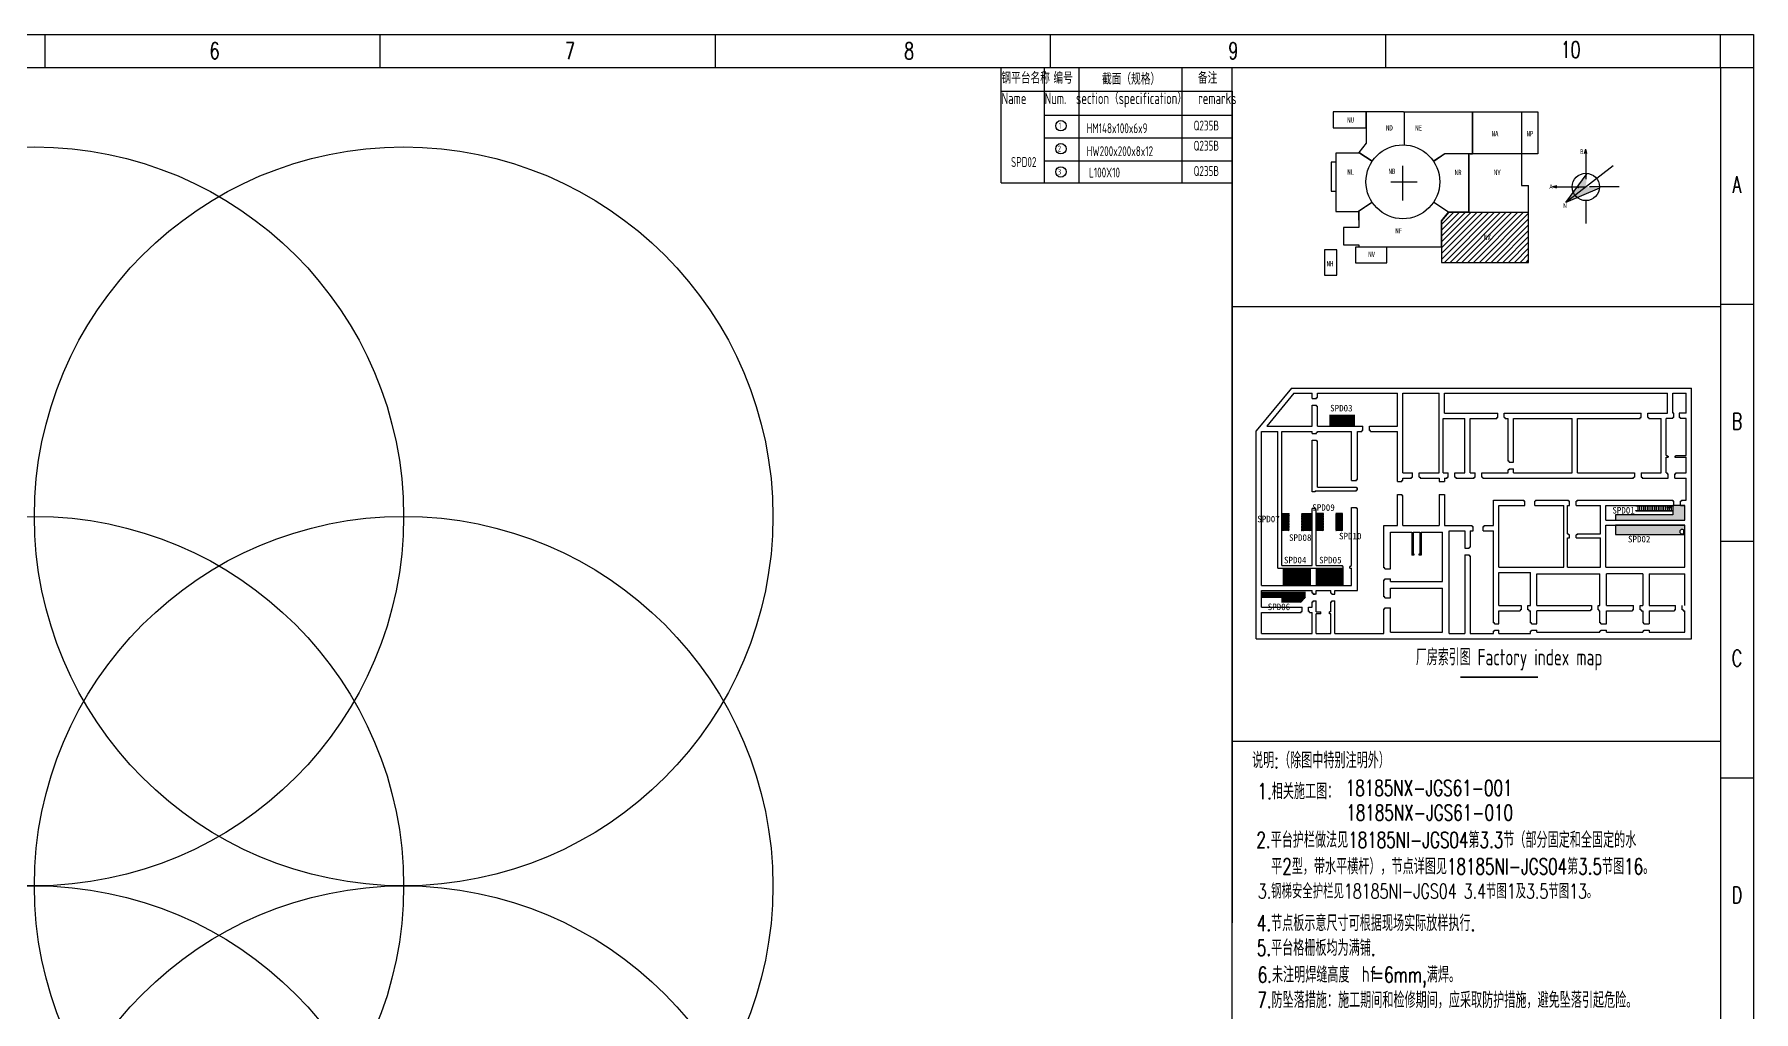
# Model space of a CAD drawing. Extents: x 8986 to 134227, y 7133 to 940687.
# Drawn here: x 61973 to 114088, y 708712 to 738318 of the extents above; entities that cross this region are included whole.
import ezdxf
from ezdxf.enums import TextEntityAlignment as Align

# ---------------------------------------------------------------- set-up
doc = ezdxf.new("R2010")
doc.units = 0
for name, pattern in [('CENTER', [2, 1.25, -0.25, 0.25, -0.25]), ('CONTINOUS', [0]), ('DASH', [0.35, 0.25, -0.1]), ('DOTE', [2.42, 2, -0.2, 0.02, -0.2]), ('HIDDEN', [0.375, 0.25, -0.125])]:
    doc.linetypes.add(name, pattern=pattern)
doc.layers.get('0').update_dxf_attribs({"linetype": 'CONTINUOUS'})
for name, color, linetype in [('C77(文本)', 3, 'CONTINUOUS'), ('DEN202303', 1, 'CONTINUOUS'), ('DOTE', 11, 'DOTE'), ('DX条件钢平台', 52, 'CONTINUOUS'), ('NUM', 7, 'CONTINUOUS'), ('PDIM', 3, 'CONTINUOUS'), ('STEEL', 7, 'CONTINUOUS'), ('TEXT', 7, 'CONTINUOUS'), ('Wall', 7, 'CONTINUOUS'), ('图框', 4, 'CONTINOUS'), ('土建', 4, 'CONTINUOUS'), ('墙柱标注', 220, 'CONTINUOUS'), ('房间号', 7, 'CONTINUOUS'), ('指北针', 3, 'CONTINUOUS'), ('梁__虚线', 4, 'DASH'), ('河北布置专业DX条件2015.6.5', 1, 'CONTINUOUS')]:
    doc.layers.add(name, color=color, linetype=linetype)
doc.styles.add('0902', font='tssdeng.shx', dxfattribs={"width": 0.7, "bigfont": 'tssdchn.shx'})
doc.styles.add('1', font='ROMANS', dxfattribs={"width": 0.7, "bigfont": 'HZTXT'})
doc.styles.add('HT', font='simhei.ttf')
doc.styles.add('HZ', font='TXT.shx', dxfattribs={"width": 0.7, "bigfont": 'hz.shx'})
doc.styles.add('S1', font='tssdeng.shx', dxfattribs={"width": 0.7, "bigfont": 'tssdchn.shx'})
doc.styles.add('TSSD_DIMENSION', font='tssdeng.shx', dxfattribs={"width": 0.7, "bigfont": 'Hztxt.shx'})
doc.styles.add('TSSD_Rein', font='Tssdeng.shx', dxfattribs={"width": 0.7, "bigfont": 'hztxt.shx'})
pattern_1 = [(0, (-276288.043, 1160502.202), (0, 27.94), [20.32, -7.62]), (90, (-276288.043, 1160502.202), (-27.94, 2e-15), [20.32, -7.62])]
pattern_2 = [(0, (-1675451.974, 3390963.53), (0, 27.94), [20.32, -7.62]), (90, (-1675451.974, 3390963.53), (-27.94, 2e-15), [20.32, -7.62])]

# ---------------------------------------------------------------- blocks, each defined once
blk = doc.blocks.new('*U40')
at = {"layer": '图框'}
blk.add_line((0, 500), (0, -500), dxfattribs=at)
blk = doc.blocks.new('*U41')
at = {"color": 0, "linetype": 'ByBlock', "lineweight": -2, "transparency": 16777216}
for p in [(50800, 0), (60960, 0), (71120, 0), (81280, 0), (91440, 0)]:
    blk.add_blockref('*U40', p, dxfattribs=at)
blk = doc.blocks.new('A$C3DE578EB')
at = {"layer": 'Wall', "linetype": 'HIDDEN'}
h = blk.add_hatch(dxfattribs=at)
h.set_pattern_fill('ANSI31', color=2, scale=3, style=0)
h.set_pattern_definition([(45, (-5943.466, 331319.66), (-6.7351921, 6.7351921), [])])
h.paths.add_polyline_path([(4784, 2580), (4754, 2580), (4754, 2540), (4784, 2540)])
h = blk.add_hatch(dxfattribs=at)
h.set_pattern_fill('ANSI31', color=2, scale=3, style=0)
h.set_pattern_definition([(45, (-5755.466, 331319.66), (-6.7351921, 6.7351921), [])])
h.paths.add_polyline_path([(4972, 2580), (4942, 2580), (4942, 2540), (4972, 2540)])
at = {"layer": 'Wall'}
for p, q in [((1071, 7600), (0, 6302)), ((1146, 7440), (321, 6440)), ((1071, 7600), (13192, 7600)), ((1146, 7440), (1700, 7440)), ((1700, 7338), (1700, 7440)), ((1700, 7280), (1700, 7440)), ((1830, 7310), (1860, 7310)), ((1830, 7280), (1830, 7310)), ((1860, 7440), (4282, 7440)), ((1860, 7338), (1860, 7440)), ((1860, 7310), (1860, 7440)), ((4242, 7440), (4282, 7440)), ((4282, 6440), (4282, 7440)), ((4442, 7440), (5552, 7440)), ((4442, 5030), (4442, 7440)), ((5552, 5030), (5552, 7440)), ((5712, 7440), (12472, 7440)), ((5712, 6840), (5712, 7440)), ((12472, 6840), (12472, 7440)), ((12632, 6840), (12632, 7440)), ((12632, 7440), (13032, 7440)), ((13032, 6840), (13032, 7440)), ((13192, 0), (13192, 7600)), ((1700, 7280), (1830, 7280)), ((1700, 6440), (1700, 7080)), ((1700, 7080), (1830, 7080)), ((1830, 7050), (1830, 7080)), ((1830, 7050), (1860, 7050)), ((1860, 6440), (1860, 7050)), ((5712, 6840), (7322, 6840)), ((7322, 6710), (7322, 6840)), ((7522, 6710), (7522, 6840)), ((7522, 6840), (11672, 6840)), ((11672, 6710), (11672, 6840)), ((11872, 6710), (11872, 6840)), ((11872, 6840), (12472, 6840)), ((12662, 6840), (12632, 6840)), ((12662, 6710), (12662, 6840)), ((13032, 6840), (12822, 6840)), ((12822, 6840), (12822, 6710)), ((0, 0), (0, 6302)), ((160, 6280), (660, 6280)), ((160, 1620), (160, 6280)), ((321, 6440), (1700, 6440)), ((660, 2140), (660, 6280)), ((780, 6280), (1700, 6280)), ((780, 2220), (780, 6280)), ((1700, 6220), (1700, 6280)), ((1860, 6440), (3232, 6440)), ((1860, 6280), (2892, 6280)), ((1860, 6250), (1860, 6280)), ((1860, 6250), (1860, 6280)), ((2892, 4800), (2892, 6280)), ((3072, 6280), (3202, 6280)), ((3072, 4830), (3072, 6280)), ((3202, 6310), (3202, 6280)), ((3232, 6310), (3202, 6310)), ((3232, 6310), (3232, 6440)), ((3432, 6440), (4282, 6440)), ((3432, 6310), (3432, 6440)), ((3462, 6310), (3432, 6310)), ((3462, 6280), (3462, 6310)), ((3462, 6280), (4282, 6280)), ((4282, 4770), (4282, 6280)), ((5672, 6680), (6322, 6680)), ((5672, 5030), (5672, 6680)), ((6322, 5030), (6322, 6680)), ((6482, 5030), (6482, 6680)), ((6482, 6680), (7292, 6680)), ((7292, 6710), (7322, 6710)), ((7292, 6680), (7292, 6710)), ((7522, 6710), (7552, 6710)), ((7552, 6680), (7552, 6710)), ((7552, 6680), (7642, 6680)), ((7642, 5380), (7642, 6680)), ((7802, 6680), (9582, 6680)), ((7802, 5350), (7802, 6680)), ((9582, 6460), (9582, 6680)), ((9582, 5030), (9582, 6680)), ((9742, 6680), (11642, 6680)), ((9742, 6460), (9742, 6680)), ((9742, 5030), (9742, 6680)), ((11642, 6680), (11642, 6710)), ((11642, 6710), (11672, 6710)), ((11872, 6710), (11902, 6710)), ((11902, 6680), (11902, 6710)), ((11902, 6680), (12272, 6680)), ((12272, 5030), (12272, 6680)), ((12432, 5560), (12432, 6680)), ((12632, 6680), (12432, 6680)), ((12632, 6680), (12632, 6710)), ((12662, 6710), (12632, 6710)), ((12852, 6710), (12822, 6710)), ((12852, 6710), (12852, 6680)), ((13032, 6680), (12852, 6680)), ((13032, 5560), (13032, 6680)), ((1700, 6220), (1830, 6220)), ((1700, 6020), (1830, 6020)), ((1700, 4480), (1700, 6020)), ((1830, 6220), (1830, 6250)), ((1860, 6250), (1830, 6250)), ((1830, 6020), (1830, 5990)), ((1860, 5990), (1830, 5990)), ((1860, 4600), (1860, 5990)), ((7672, 5380), (7642, 5380)), ((7672, 5350), (7672, 5380)), ((7672, 5350), (7802, 5350)), ((12432, 5560), (12462, 5560)), ((12432, 5500), (12492, 5500)), ((12432, 5030), (12432, 5500)), ((12492, 5530), (12492, 5500)), ((12692, 5530), (12692, 5500)), ((12692, 5500), (13032, 5500)), ((12722, 5560), (13032, 5560)), ((13032, 5030), (13032, 5500)), ((2892, 4800), (3042, 4800)), ((3042, 4800), (3042, 4830)), ((3072, 4830), (3042, 4830)), ((4282, 4770), (4412, 4770)), ((4442, 5030), (4742, 5030)), ((4442, 4870), (4712, 4870)), ((4442, 4800), (4442, 4870)), ((4742, 4900), (4742, 5030)), ((4942, 5030), (5552, 5030)), ((4942, 4900), (4942, 5030)), ((4972, 4870), (5552, 4870)), ((5552, 4870), (5552, 4770)), ((5552, 4770), (5712, 4770)), ((5672, 5030), (5822, 5030)), ((5712, 4870), (5712, 4770)), ((5712, 4870), (5792, 4870)), ((5822, 4900), (5822, 5030)), ((6022, 5030), (6322, 5030)), ((6022, 4900), (6022, 5030)), ((6052, 4870), (6612, 4870)), ((6482, 5030), (6642, 5030)), ((6612, 4870), (6612, 4900)), ((6612, 4900), (6642, 4900)), ((6642, 4900), (6642, 5030)), ((6842, 4900), (6842, 5030)), ((6842, 5030), (7642, 5030)), ((6842, 4900), (6872, 4900)), ((6872, 4870), (6872, 4900)), ((6872, 4870), (11442, 4870)), ((7642, 5030), (7642, 5120)), ((7672, 5120), (7642, 5120)), ((7672, 5150), (7672, 5120)), ((7672, 5150), (7802, 5150)), ((7802, 5030), (7802, 5150)), ((7802, 5030), (9582, 5030)), ((9742, 5030), (11472, 5030)), ((11472, 5030), (11472, 4900)), ((11672, 5030), (12272, 5030)), ((11672, 5030), (11672, 4900)), ((11702, 4870), (12492, 4870)), ((12432, 5030), (12462, 5030)), ((12492, 4870), (12492, 5000)), ((12692, 4870), (12692, 5000)), ((12692, 4870), (13032, 4870)), ((12722, 5030), (13032, 5030)), ((13032, 4200), (13032, 4870)), ((1700, 4450), (1700, 4480)), ((1790, 4450), (1700, 4450)), ((1790, 4480), (3042, 4480)), ((1790, 4480), (1790, 4450)), ((1860, 4600), (2892, 4600)), ((2892, 4600), (3042, 4600)), ((3042, 4600), (3042, 4570)), ((3072, 4570), (3042, 4570)), ((3072, 4510), (3072, 4570)), ((4282, 4370), (4411, 4370)), ((4282, 3430), (4282, 4370)), ((4442, 3430), (4442, 4340)), ((5552, 4370), (5712, 4370)), ((5552, 4370), (5552, 3430)), ((5712, 4370), (5712, 3430)), ((7192, 4200), (8112, 4200)), ((7192, 3430), (7192, 4200)), ((8142, 4040), (8142, 4170)), ((8442, 4040), (8442, 4170)), ((8472, 4200), (9472, 4200)), ((9502, 4040), (9502, 4170)), ((9702, 4040), (9702, 4170)), ((9732, 4200), (12632, 4200)), ((12662, 4040), (12662, 4170)), ((12862, 4040), (12862, 4170)), ((12892, 4200), (13032, 4200)), ((1700, 2220), (1700, 3950)), ((1790, 3950), (1700, 3950)), ((1790, 3920), (1790, 3950)), ((1790, 3920), (1820, 3920)), ((1820, 2220), (1820, 3920)), ((2892, 3980), (3042, 3980)), ((2892, 2220), (2892, 3980)), ((3072, 1460), (3072, 3950)), ((7352, 4040), (8142, 4040)), ((7352, 2170), (7352, 4040)), ((8442, 4040), (9322, 4040)), ((9322, 2170), (9322, 4040)), ((9442, 3180), (9442, 4040)), ((9442, 4040), (9502, 4040)), ((9702, 4040), (10442, 4040)), ((10442, 3180), (10442, 4040)), ((10602, 4040), (12662, 4040)), ((10602, 3600), (10602, 4040)), ((12862, 4040), (12992, 4040)), ((12992, 3600), (12992, 4040)), ((3872, 3430), (4282, 3430)), ((3872, 2150), (3872, 3430)), ((4072, 2120), (4072, 3230)), ((4072, 3230), (4723, 3230)), ((4442, 3430), (5552, 3430)), ((4723, 3230), (4723, 2540)), ((4763, 3230), (4963, 3230)), ((4763, 3230), (4763, 2580)), ((4963, 3230), (4963, 2580)), ((5003, 3230), (5652, 3230)), ((5003, 3230), (5003, 2540)), ((5652, 1740), (5652, 3230)), ((5712, 3430), (6552, 3430)), ((5852, 160), (5852, 3270)), ((5852, 3270), (6322, 3270)), ((6322, 3270), (6322, 2750)), ((6482, 3270), (6482, 2780)), ((6482, 3270), (6582, 3270)), ((6552, 3400), (6552, 3430)), ((6552, 3400), (6582, 3400)), ((6582, 3270), (6582, 3400)), ((6882, 3270), (6882, 3400)), ((6882, 3400), (6912, 3400)), ((6882, 3270), (7192, 3270)), ((6912, 3430), (7192, 3430)), ((6912, 3400), (6912, 3430)), ((7192, 1660), (7192, 3270)), ((9442, 3180), (9472, 3180)), ((9472, 3150), (9472, 3180)), ((9502, 3150), (9472, 3150)), ((9502, 3060), (9502, 3150)), ((9702, 3060), (9702, 3150)), ((9732, 3150), (9702, 3150)), ((9732, 3180), (10442, 3180)), ((9732, 3180), (9732, 3150)), ((10602, 3600), (12992, 3600)), ((10602, 2170), (10602, 3440)), ((10602, 3440), (12992, 3440)), ((12992, 2170), (12992, 3440)), ((6322, 2750), (6452, 2750)), ((6452, 2780), (6482, 2780)), ((6452, 2780), (6452, 2750)), ((9442, 3060), (9502, 3060)), ((9442, 2170), (9442, 3060)), ((9702, 3060), (10442, 3060)), ((10442, 2170), (10442, 3060)), ((660, 2140), (2642, 2140)), ((780, 2220), (1700, 2220)), ((1820, 2220), (2612, 2220)), ((2642, 2140), (2642, 2190)), ((2842, 2140), (2842, 2190)), ((2842, 2140), (2892, 2140)), ((2872, 2220), (2892, 2220)), ((2892, 1620), (2892, 2140)), ((3902, 2120), (4072, 2120)), ((4784, 2540), (4723, 2540)), ((5003, 2540), (4942, 2540)), ((6322, 2550), (6452, 2550)), ((6322, 2550), (6322, 160)), ((6452, 2550), (6452, 2520)), ((6452, 2520), (6482, 2520)), ((6482, 2520), (6482, 160)), ((7352, 2170), (9322, 2170)), ((9442, 2170), (10442, 2170)), ((10602, 2170), (12992, 2170)), ((160, 1620), (2892, 1620)), ((3872, 1270), (3872, 1790)), ((3902, 1820), (4072, 1820)), ((4072, 1740), (4072, 1820)), ((4072, 1740), (5652, 1740)), ((7192, 490), (7192, 1660)), ((7352, 1010), (7352, 2010)), ((7352, 2010), (8312, 2010)), ((7352, 2010), (8312, 2010)), ((8312, 1010), (8312, 2010)), ((8312, 1930), (8312, 2010)), ((8512, 1970), (10422, 1970)), ((8512, 1010), (8512, 1970)), ((8512, 1900), (8512, 1970)), ((10422, 1900), (10422, 1970)), ((10422, 1010), (10422, 1900)), ((11717, 1970), (10622, 1970)), ((10622, 1930), (10622, 1970)), ((10622, 1010), (10622, 1930)), ((11717, 1970), (11717, 1900)), ((11717, 1900), (11717, 1010)), ((11917, 1970), (11917, 1900)), ((11917, 1970), (12992, 1970)), ((11917, 1900), (11917, 1010)), ((12992, 1010), (12992, 1970)), ((160, 1460), (1700, 1460)), ((160, 960), (160, 1460)), ((1700, 1380), (1700, 1460)), ((1700, 960), (1700, 1120)), ((1730, 1350), (1790, 1350)), ((1820, 1350), (1730, 1350)), ((1730, 1150), (1820, 1150)), ((1820, 1460), (2260, 1460)), ((1820, 1350), (1820, 1460)), ((1820, 820), (1820, 1150)), ((2260, 1380), (2260, 1460)), ((2260, 1380), (2290, 1380)), ((2260, 820), (2260, 1120)), ((2260, 1120), (2290, 1120)), ((2290, 1350), (2290, 1380)), ((2290, 1350), (2380, 1350)), ((2290, 1150), (2380, 1150)), ((2290, 1120), (2290, 1150)), ((2380, 1460), (3072, 1460)), ((2380, 1350), (2380, 1460)), ((2380, 160), (2380, 1150)), ((3902, 1240), (4072, 1240)), ((4072, 1240), (4072, 1540)), ((4072, 1540), (5652, 1540)), ((5652, 200), (5652, 1540)), ((160, 960), (1390, 960)), ((160, 160), (160, 800)), ((160, 800), (1360, 800)), ((1360, 800), (1360, 830)), ((1360, 830), (1390, 830)), ((1390, 830), (1390, 960)), ((1590, 960), (1700, 960)), ((1590, 830), (1590, 960)), ((1620, 830), (1590, 830)), ((1620, 800), (1620, 830)), ((1620, 800), (1700, 800)), ((1700, 160), (1700, 800)), ((1820, 820), (1960, 820)), ((1820, 160), (1820, 760)), ((1960, 760), (1820, 760)), ((1960, 760), (1960, 820)), ((2220, 760), (2220, 820)), ((2260, 820), (2220, 820)), ((2260, 760), (2220, 760)), ((2260, 160), (2260, 760)), ((2260, 160), (2260, 760)), ((3872, 160), (3872, 910)), ((3902, 940), (4072, 940)), ((4072, 200), (4072, 940)), ((7352, 850), (8002, 850)), ((7352, 460), (7352, 850)), ((8032, 880), (8002, 880)), ((8002, 880), (8002, 850)), ((8262, 880), (8232, 880)), ((8262, 880), (8262, 850)), ((8262, 850), (8312, 850)), ((8312, 490), (8312, 850)), ((8512, 460), (8512, 850)), ((10132, 850), (8512, 850)), ((10162, 880), (10132, 880)), ((10132, 880), (10132, 850)), ((10392, 880), (10362, 880)), ((10392, 880), (10392, 850)), ((10392, 850), (10422, 850)), ((10422, 490), (10422, 850)), ((10622, 1010), (11437, 1010)), ((10622, 460), (10622, 850)), ((10622, 850), (11407, 850)), ((11437, 880), (11407, 880)), ((11407, 880), (11407, 850)), ((11437, 880), (11437, 1010)), ((11637, 1010), (11717, 1010)), ((11637, 880), (11637, 1010)), ((11667, 880), (11637, 880)), ((11667, 880), (11667, 850)), ((11667, 850), (11717, 850)), ((11717, 850), (11717, 490)), ((11717, 850), (11717, 850)), ((11917, 1010), (12712, 1010)), ((11917, 850), (11917, 460)), ((11917, 850), (12682, 850)), ((12712, 880), (12682, 880)), ((12682, 880), (12682, 850)), ((12712, 880), (12712, 1010)), ((12912, 880), (12912, 1010)), ((12942, 880), (12912, 880)), ((12942, 880), (12942, 850)), ((12942, 850), (12992, 850)), ((12942, 850), (12992, 850)), ((12992, 200), (12992, 850)), ((12992, 850), (12992, 850)), ((0, 0), (13192, 0)), ((160, 160), (1700, 160)), ((1820, 160), (2260, 160)), ((2380, 160), (3872, 160)), ((4072, 200), (5652, 200)), ((5852, 160), (6322, 160)), ((6482, 160), (7192, 160)), ((7222, 490), (7192, 490)), ((7192, 160), (7192, 230)), ((7222, 230), (7192, 230)), ((7222, 460), (7222, 490)), ((7222, 460), (7352, 460)), ((7222, 230), (7222, 260)), ((7222, 260), (7352, 260)), ((7352, 160), (7352, 260)), ((7352, 160), (8312, 160)), ((8342, 490), (8312, 490)), ((8312, 160), (8312, 230)), ((8342, 230), (8312, 230)), ((8342, 460), (8342, 490)), ((8342, 460), (8512, 460)), ((8342, 230), (8342, 260)), ((8342, 260), (8512, 260)), ((8512, 200), (8512, 260)), ((8512, 200), (10422, 200)), ((10452, 490), (10422, 490)), ((10422, 200), (10422, 230)), ((10452, 230), (10422, 230)), ((10452, 460), (10452, 490)), ((10452, 460), (10622, 460)), ((10452, 230), (10452, 260)), ((10452, 260), (10622, 260)), ((10622, 200), (10622, 260)), ((10622, 200), (11717, 200)), ((11747, 490), (11717, 490)), ((11717, 230), (11717, 200)), ((11747, 230), (11717, 230)), ((11747, 460), (11747, 490)), ((11747, 460), (11917, 460)), ((11747, 230), (11747, 260)), ((11747, 260), (11917, 260)), ((11917, 260), (11917, 200)), ((11917, 200), (12992, 200))]:
    blk.add_line(p, q, dxfattribs=at)
for points in [[(12462, 5560), (12462, 5530)], [(12462, 5530), (12492, 5530)], [(12692, 5530), (12722, 5530), (12722, 5560)], [(3042, 4830), (3072, 4830)], [(3042, 4800), (3042, 4830)], [(4412, 4800), (4442, 4800)], [(4412, 4770), (4412, 4800)], [(4712, 4900), (4742, 4900)], [(4712, 4870), (4712, 4900)], [(4942, 4900), (4972, 4900), (4972, 4870)], [(5792, 4900), (5822, 4900)], [(5792, 4870), (5792, 4900)], [(6022, 4900), (6052, 4900), (6052, 4870)], [(11442, 4900), (11472, 4900)], [(11442, 4870), (11442, 4900)], [(11672, 4900), (11702, 4900), (11702, 4870)], [(12462, 5030), (12462, 5000)], [(12462, 5000), (12492, 5000)], [(12692, 5000), (12722, 5000), (12722, 5030)], [(3042, 4510), (3072, 4510)], [(3042, 4480), (3042, 4510)], [(4411, 4370), (4411, 4340)], [(4412, 4340), (4442, 4340)], [(8142, 4170), (8112, 4170), (8112, 4200)], [(8472, 4200), (8472, 4170), (8442, 4170)], [(9502, 4170), (9472, 4170), (9472, 4200)], [(9732, 4200), (9732, 4170), (9702, 4170)], [(12662, 4170), (12632, 4170), (12632, 4200)], [(12892, 4200), (12892, 4170), (12862, 4170)], [(3072, 3950), (3042, 3950), (3042, 3980)], [(2642, 2190), (2612, 2190), (2612, 2220)], [(2872, 2220), (2872, 2190), (2842, 2190)], [(3902, 2150), (3872, 2150)], [(3902, 2120), (3902, 2150)], [(3872, 1790), (3902, 1790), (3902, 1820)], [(1730, 1380), (1700, 1380)], [(1700, 1120), (1730, 1120), (1730, 1150)], [(1730, 1350), (1730, 1380)], [(3902, 1270), (3872, 1270)], [(3902, 1240), (3902, 1270)], [(3872, 910), (3902, 910), (3902, 940)], [(7352, 1010), (8032, 1010), (8032, 880)], [(8232, 880), (8232, 1010), (8312, 1010)], [(8262, 1010), (8312, 1010)], [(8512, 1010), (10162, 1010), (10162, 880)], [(10362, 880), (10362, 1010), (10422, 1010)], [(10392, 850), (10422, 850)], [(12992, 850), (12992, 850)]]:
    blk.add_lwpolyline(points, dxfattribs=at)
for points in [[(4784, 2540), (4754, 2540), (4754, 2580), (4784, 2580)], [(4972, 2540), (4942, 2540), (4942, 2580), (4972, 2580)]]:
    blk.add_lwpolyline(points, close=True, dxfattribs=at)
at = {"layer": 'Wall', "elevation": 0}
blk.add_lwpolyline([(11717, 850), (11717, 850)], dxfattribs=at)
blk = doc.blocks.new('A$C6CBB1B08')
at = {"layer": '河北布置专业DX条件2015.6.5'}
for p, q in [((631, 197), (64, 197)), ((64, 197), (64, 0)), ((631, 197), (631, 0)), ((64, 0), (631, 0))]:
    blk.add_line(p, q, dxfattribs=at)
blk.add_arc((347, 398), 348, 324.64714, 215.35286, dxfattribs=at)
blk = doc.blocks.new('B202491810562')
at = {"layer": '房间号', "linetype": 'ByBlock', "ltscale": 1000}
h = blk.add_hatch(dxfattribs=at)
h.set_pattern_fill('ANSI31', color=256, scale=1000)
h.set_pattern_definition([(45, (-159094.41, 72680.96), (-88.38835, 88.38835), [])])
h.paths.add_polyline_path([(6193, 1904), (4379, 1904), (3769, 1904), (3554, 1644), (3554, 384), (6193, 384)])
h.paths.add_polyline_path([(4825, 1024), (5119, 1024), (5119, 1264), (4825, 1264)], flags=24)
at = {"linetype": 'CENTER', "ltscale": 1500}
for p, q in [((2379, 2258), (2379, 3311)), ((2014, 2828), (2809, 2828))]:
    blk.add_line(p, q, dxfattribs=at)
at = {"layer": '土建', "color": 1, "linetype": 'ByBlock'}
for p, q in [((270, 4948), (270, 4468)), ((1267, 4948), (270, 4948)), ((1267, 4468), (1267, 4948)), ((2399, 4948), (1271, 4948)), ((1271, 4948), (1271, 4003)), ((2399, 4948), (4487, 4948)), ((2425, 3946), (2425, 4948)), ((4487, 4948), (4487, 3676)), ((4487, 4785), (4487, 4876)), ((4487, 4696), (4487, 4725)), ((4491, 4948), (5977, 4948)), ((4491, 3676), (4491, 4948)), ((5977, 4948), (5977, 3676)), ((5977, 4948), (6473, 4948)), ((5977, 4948), (5977, 3676)), ((6473, 4948), (6473, 3676)), ((270, 4468), (1267, 4468)), ((4487, 3879), (4487, 4648)), ((1073, 3692), (351, 3692)), ((351, 3692), (351, 1932)), ((1447, 3450), (1040, 3719)), ((1271, 4003), (1041, 3719)), ((1041, 3719), (1446, 3449)), ((1446, 3449), (1073, 3692)), ((3653, 3676), (3311, 3449)), ((3642, 3669), (3311, 3450)), ((3654, 3672), (3316, 3448)), ((4487, 3676), (3653, 3676)), ((4375, 3672), (3654, 3672)), ((4375, 1908), (4375, 3672)), ((4375, 3672), (4375, 1908)), ((5977, 3672), (4379, 3672)), ((4379, 3672), (4379, 1908)), ((4523, 3672), (4407, 3672)), ((4415, 3676), (4487, 3676)), ((4487, 3676), (4487, 3819)), ((5977, 3676), (4491, 3676)), ((6473, 3676), (5977, 3676)), ((5977, 3672), (5977, 2714)), ((351, 3424), (211, 3424)), ((211, 3424), (211, 2542)), ((4375, 2924), (4375, 1908)), ((5977, 2714), (6193, 2714)), ((6193, 1908), (6193, 2714)), ((211, 2542), (351, 2542)), ((1025, 1932), (1442, 2208)), ((1448, 2206), (1045, 1939)), ((3763, 1907), (3311, 2208)), ((3763, 1907), (3311, 2207)), ((3316, 2208), (3769, 1908)), ((351, 1932), (1025, 1932)), ((1045, 1939), (1043, 1444)), ((1045, 1668), (1045, 1939)), ((3550, 1645), (3763, 1907)), ((3550, 856), (3550, 1645)), ((3769, 1904), (3554, 1644)), ((3554, 1644), (3554, 384)), ((3769, 1908), (4375, 1908)), ((4375, 1904), (3769, 1904)), ((4375, 1904), (4379, 1904)), ((4379, 1908), (6193, 1908)), ((4379, 1904), (6193, 1904)), ((6193, 384), (6193, 1904)), ((1043, 1444), (577, 1444)), ((577, 1444), (577, 916)), ((376, 764), (0, 764)), ((0, 764), (0, 0)), ((376, 0), (376, 764)), ((577, 916), (1041, 916)), ((942, 852), (942, 372)), ((1897, 852), (942, 852)), ((1041, 916), (1041, 856)), ((1041, 856), (3550, 856)), ((1897, 372), (1897, 852)), ((1897, 372), (1897, 852)), ((0, 0), (376, 0)), ((942, 372), (1897, 372)), ((3554, 384), (6193, 384))]:
    blk.add_line(p, q, dxfattribs=at)
at = {"layer": '土建', "color": 3, "linetype": 'ByBlock'}
for p, q in [((7924, 3717), (7924, 2907)), ((8759, 3310), (7315, 2205)), ((6998, 2673), (7924, 2672)), ((8939, 2672), (8042, 2672)), ((7924, 2259), (7924, 1570))]:
    blk.add_line(p, q, dxfattribs=at)
blk.add_lwpolyline([(8336, 2632), (7315, 2205), (7968, 3083)], dxfattribs=at)
at = {"layer": '土建', "color": 1, "linetype": 'ByBlock'}
blk.add_circle((2379, 2828), 1119, dxfattribs=at)
at = {"layer": '土建', "color": 3, "linetype": 'ByBlock'}
blk.add_circle((7924, 2672), 414, dxfattribs=at)
blk.add_point((7690, 2656), dxfattribs=at)
blk.add_point((7690, 2656), dxfattribs=at)
for points in [[(7968, 3083), (7315, 2205), (7925, 2672)], [(7925, 2672), (8336, 2632), (7315, 2205)]]:
    blk.add_solid(points, dxfattribs=at)
at = {"layer": '指北针'}
for p, q in [((7888, 3681), (7924, 3813)), ((7961, 3681), (7924, 3813)), ((7049, 2709), (6917, 2673)), ((7049, 2636), (6917, 2673))]:
    blk.add_line(p, q, dxfattribs=at)
for points in [[(7924, 3717), (7888, 3681), (7924, 3813)], [(7961, 3681), (7924, 3813), (7924, 3717)], [(7013, 2673), (7049, 2709), (6917, 2673)], [(7049, 2636), (6917, 2673), (7013, 2673)]]:
    blk.add_solid(points, dxfattribs=at)
at = {"color": 0, "linetype": 'ByBlock', "width": 0.8}
for s, p in [('NU', (691, 4623)), ('ND', (1867, 4382)), ('NE', (2752, 4382)), ('NA', (5068, 4203)), ('NP', (6129, 4203)), ('NL', (696, 3042)), ('NB', (1944, 3068)), ('NR', (3952, 3032)), ('NY', (5137, 3032)), ('NF', (2150, 1263)), ('NX', (4841, 1064)), ('NV', (1328, 554)), ('NH', (68, 267))]:
    blk.add_text(s, height=160, dxfattribs=at).set_placement(p)
at = {"layer": '指北针', "style": 'TSSD_DIMENSION', "width": 0.7}
for s, p in [('B', (7753, 3668)), ('A', (6814, 2607)), ('N', (7244, 2033))]:
    blk.add_text(s, height=150, dxfattribs=at).set_placement(p)

msp = doc.modelspace()

# ---------------------------------------------------------------- hatches: boundary and pattern name
at = {"layer": 'DX条件钢平台'}
h = msp.add_hatch(dxfattribs=at)
h.set_pattern_fill('ANSI37', color=256, scale=4, style=0)
h.set_pattern_definition([(45, (-257078.868, 1267920.693), (-8.98025612, 8.98025612), []), (135, (-257078.868, 1267920.693), (-8.98025612, -8.98025612), [])])
h.paths.add_polyline_path([(100012, 723803), (99779, 723803), (99779, 723283), (100012, 723283)])
h.paths.add_polyline_path([(100699, 723803), (100386, 723803), (100386, 723283), (100699, 723283)])
h.paths.add_polyline_path([(101052, 723803), (100819, 723803), (100819, 723283), (101052, 723283)])
h.paths.add_polyline_path([(101626, 723803), (101426, 723803), (101426, 723283), (101626, 723283)])
at = {"layer": '河北布置专业DX条件2015.6.5'}
h = msp.add_hatch(dxfattribs=at)
h.set_pattern_fill('ANGLE', color=256, scale=4)
h.set_pattern_definition([(0, (-254477.394, 1225229.47), (0, 27.94), [20.32, -7.62]), (90, (-254477.394, 1225229.47), (-27.94, 2e-15), [20.32, -7.62])])
h.paths.add_polyline_path([(101998, 726790), (101254, 726790), (101254, 726440), (101098, 726440), (101998, 726440)])
h = msp.add_hatch(dxfattribs=at)
h.set_pattern_fill('ANGLE', color=256, scale=4)
h.set_pattern_definition(pattern_1)
h.paths.add_polyline_path([(109901, 723605), (112001, 723605), (112001, 724045), (111641, 724045), (111641, 723765), (109901, 723765)])
h = msp.add_hatch(dxfattribs=at)
h.set_pattern_fill('ANGLE', color=256, scale=4)
h.set_pattern_definition(pattern_1)
h.paths.add_polyline_path([(112001, 723165), (112001, 723445), (109901, 723445), (109901, 723165)])
edge = h.paths.add_edge_path(flags=16)
edge.add_line((111962, 723309), (111962, 723196))
edge.add_arc((111921, 723253), 69.5, 54.6471, 305.3529)
edge.add_line((111962, 723309), (112001, 723309))
edge.add_line((111962, 723196), (112001, 723196))
edge.add_line((112001, 723196), (112001, 723309))
h = msp.add_hatch(dxfattribs=at)
h.set_pattern_fill('ANGLE', color=256, scale=4)
h.set_pattern_definition([(0, (92074.62, 1051225.096), (0, 27.94), [20.32, -7.62]), (90, (92074.62, 1051225.096), (-27.94, 2e-15), [20.32, -7.62])])
h.paths.add_polyline_path([(100660, 721625), (100660, 722145), (99838, 722145), (99838, 721625)])
h = msp.add_hatch(dxfattribs=at)
h.set_pattern_fill('ANGLE', color=256, scale=4)
h.set_pattern_definition([(0, (93065.62, 1051225.096), (0, 27.94), [20.32, -7.62]), (90, (93065.62, 1051225.096), (-27.94, 2e-15), [20.32, -7.62])])
h.paths.add_polyline_path([(101651, 721625), (101651, 722145), (100829, 722145), (100829, 721625)])
h = msp.add_hatch(dxfattribs=at)
h.set_pattern_fill('ANGLE', color=256, scale=4)
h.set_pattern_definition(pattern_2)
h.paths.add_polyline_path([(100509, 721267), (100509, 721427), (99169, 721427), (99169, 721267)])
h = msp.add_hatch(dxfattribs=at)
h.set_pattern_fill('ANGLE', color=256, scale=4)
h.set_pattern_definition(pattern_2)
h.paths.add_polyline_path([(100509, 721267), (99789, 721267), (99789, 721107), (100349, 721107)])

# ---------------------------------------------------------------- linework, layer by layer
at = {"color": 1}
for p, q in [((98281, 699203), (98281, 737318)), ((98281, 730074), (113096, 730074)), ((98281, 716909), (113096, 716909))]:
    msp.add_line(p, q, dxfattribs=at)
for centre, radius in [((93091, 735551), 158), ((61973, 723715), 11193), ((73167, 723715), 11193), ((93091, 734855), 158), ((93091, 734151), 158), ((61973, 712522), 11193), ((73167, 712522), 11193), ((61973, 701329), 11193), ((73167, 701329), 11193)]:
    msp.add_circle(centre, radius)
at = {"layer": 'DOTE', "color": 0, "linetype": 'ByBlock', "ltscale": 0.1}
for p, q in [((91281, 736597), (98281, 736597)), ((110521, 724033), (110521, 724043)), ((110521, 723883), (110521, 723893)), ((110577, 724033), (110577, 723893)), ((110633, 724033), (110633, 723893)), ((110689, 724033), (110689, 723893)), ((110745, 724033), (110745, 723893)), ((110801, 724033), (110801, 723893)), ((110857, 724033), (110857, 723893)), ((110913, 724033), (110913, 723893)), ((110969, 724033), (110969, 723893)), ((111025, 724033), (111025, 723893)), ((111081, 724033), (111081, 723893)), ((111137, 724033), (111137, 723893)), ((111193, 724033), (111193, 723893)), ((111249, 724033), (111249, 723893)), ((111305, 724033), (111305, 723893)), ((111361, 724033), (111361, 723893)), ((111417, 724033), (111417, 723893)), ((111473, 724033), (111473, 723893)), ((111529, 724033), (111529, 723893)), ((111585, 724033), (111585, 723893)), ((101052, 723803), (100819, 723803)), ((101626, 723803), (101426, 723803)), ((101626, 723283), (101626, 723803)), ((100699, 723283), (100372, 723283)), ((101052, 723283), (100819, 723283)), ((101626, 723283), (101426, 723283)), ((100349, 721107), (100509, 721267))]:
    msp.add_line(p, q, dxfattribs=at)
at = {"layer": 'DX条件钢平台'}
for p, q in [((111459, 723985), (111597, 723985)), ((111459, 723985), (111597, 723985)), ((111597, 723985), (111545, 724003)), ((111597, 723985), (111545, 724003)), ((100509, 721267), (99169, 721267))]:
    msp.add_line(p, q, dxfattribs=at)
at = {"layer": 'NUM', "color": 6, "const_width": 50}
for points in [[(105193, 718841), (107318, 718841)], [(105193, 718841), (107547, 718841)]]:
    msp.add_lwpolyline(points, dxfattribs=at)
at = {"layer": 'PDIM'}
for p, q in [((91281, 733818), (91281, 737318)), ((92587, 737318), (92587, 733818)), ((93632, 737318), (93632, 733818)), ((96757, 737318), (96757, 733818)), ((98281, 736597), (98281, 711397)), ((98281, 736597), (98281, 723997)), ((98281, 736597), (98281, 716297)), ((92587, 735871), (98281, 735871)), ((92587, 735185), (98281, 735185)), ((92587, 734485), (98281, 734485)), ((91281, 733818), (98281, 733818)), ((92587, 733818), (98281, 733818))]:
    msp.add_line(p, q, dxfattribs=at)
at = {"layer": 'STEEL', "ltscale": 0.1}
for p, q in [((110521, 724043), (111641, 724043)), ((110521, 724033), (111641, 724033)), ((110521, 723893), (111641, 723893)), ((110521, 723883), (111641, 723883))]:
    msp.add_line(p, q, dxfattribs=at)
at = {"layer": '图框'}
for p, q in [((8988, 738318), (114088, 738318)), ((113088, 737318), (113088, 738318)), ((114088, 738318), (114088, 678918)), ((113088, 737318), (114088, 737318)), ((113088, 730143), (114088, 730143)), ((113088, 722968), (114088, 722968)), ((113088, 715793), (114088, 715793))]:
    msp.add_line(p, q, dxfattribs=at)
at = {"layer": '图框', "color": 1}
for p, q in [((11488, 737318), (113088, 737318)), ((113088, 737318), (113088, 679918))]:
    msp.add_line(p, q, dxfattribs=at)
at = {"layer": '土建'}
for p, q in [((112001, 723605), (112001, 724045)), ((111901, 723605), (112001, 723605))]:
    msp.add_line(p, q, dxfattribs=at)
at = {"layer": '梁__虚线'}
for p, q in [((110521, 724034), (111641, 724034)), ((110521, 723892), (111641, 723892))]:
    msp.add_line(p, q, dxfattribs=at)
at = {"layer": '河北布置专业DX条件2015.6.5'}
for p, q in [((101121, 721625), (101121, 722145)), ((101651, 721625), (101651, 722145))]:
    msp.add_line(p, q, dxfattribs=at)
msp.add_lwpolyline([(109901, 723605), (112001, 723605), (112001, 724045), (111641, 724045), (111641, 723765), (109901, 723765)], close=True, dxfattribs=at)
msp.add_lwpolyline([(112001, 723445), (109901, 723445), (109901, 723165), (112001, 723165), (112001, 723445)], dxfattribs=at)

# ---------------------------------------------------------------- block references
at = {"linetype": 'Continuous'}
msp.add_blockref('*U41', (11488, 737818), dxfattribs=at)
at = {"layer": 'DEN202303'}
msp.add_blockref('B202491810562', (101076, 731024, 0), dxfattribs=at)
at = {"layer": 'DOTE', "color": 0, "linetype": 'ByBlock', "ltscale": 0.1}
msp.add_blockref('A$C3DE578EB', (99009, 720005), dxfattribs=at)
at = {"layer": '河北布置专业DX条件2015.6.5', "xscale": 0.2, "yscale": 0.2, "zscale": 0.2, "rotation": 90}
msp.add_blockref('A$C6CBB1B08', (112001, 723183), dxfattribs=at)

# ---------------------------------------------------------------- texts
at = {"ltscale": 99, "style": 'TSSD_Rein', "width": 0.7}
for s, p in [('钢平台名称', (91287, 736825)), ('编号', (92864, 736825)), ('截面（规格）', (94335, 736795)), ('备注', (97244, 736825))]:
    msp.add_text(s, height=350, dxfattribs=at).set_placement(p)
at = {"style": '0902', "width": 0.7}
for s, p in [('1', (93096, 735644)), ('2', (93096, 734949)), ('3', (93096, 734244))]:
    msp.add_text(s, height=180, dxfattribs=at).set_placement(p, align=Align.TOP_RIGHT)
for s, p in [('HM148x100x6x9', (93868, 735325)), ('Q235B', (97114, 735407)), ('HW200x200x8x12', (93868, 734630)), ('Q235B', (97114, 734796)), ('SPD02', (91578, 734302)), ('Q235B', (97114, 734029)), ('L100X10', (93944, 733982))]:
    msp.add_text(s, height=300, dxfattribs=at).set_placement(p)
at = {"layer": 'C77(文本)', "style": 'TSSD_Rein', "width": 0.7}
for s, p in [('Name', (91290, 736207)), ('Num.', (92595, 736207)), ('section（specification）', (93550, 736207)), ('remarks', (97250, 736207))]:
    msp.add_text(s, height=350, dxfattribs=at).set_placement(p)
at = {"layer": 'C77(文本)', "color": 4, "style": 'S1', "width": 0.7}
msp.add_text('厂房索引图 Factory index map', height=498.75, dxfattribs=at).set_placement((103851, 719052, 0), align=Align.BOTTOM_LEFT)
at = {"layer": 'C77(文本)', "color": 7, "linetype": 'Continuous', "style": '1', "width": 0.7}
for s, height, p in [('说明:（除图中特别注明外）', 480, (98886, 716085)), ('1.相关施工图：', 480, (99049, 715146)), ('18185NX-JGS61-001', 480, (101725, 715248)), ('18185NX-JGS61-010', 480, (101741, 714499)), ('2.平台护栏做法见18185NI-JGS04第3.3节（部分固定和全固定的水', 480, (99016, 713673)), ('平2型，带水平横杆），节点详图见18185NI-JGS04第3.5节图16。', 480, (99464, 712869)), ('3.钢梯安全护栏见18185NI-JGS04 3.4节图1及3.5节图13。', 450, (99059, 712136, 0)), ('4.节点板示意尺寸可根据现场实际放样执行.', 480, (99029, 711152)), ('5.平台格栅板均为满铺.', 480, (99029, 710401)), ('6.未注明焊缝高度', 480, (99057, 709589, 0)), ('=6mm,满焊。', 480, (102512, 709591, 0)), ('7.防坠落措施：施工期间和检修期间，应采取防护措施，避免坠落引起危险。', 480, (99043, 708821))]:
    msp.add_text(s, height=height, dxfattribs=at).set_placement(p)
at = {"layer": 'TEXT', "style": 'TSSD_Rein', "width": 0.7}
msp.add_text('h%%142f', height=480, dxfattribs=at).set_placement((102210, 709610))
at = {"layer": '图框', "style": 'HZ', "width": 0.7}
for s, p in [('6', (67437, 737572)), ('7', (78208, 737568)), ('8', (88488, 737568)), ('9', (98316, 737573)), ('10', (108542, 737608)), ('A', (113584, 733519)), ('B', (113584, 726344)), ('C', (113584, 719169)), ('D', (113584, 711994))]:
    msp.add_text(s, height=500, dxfattribs=at).set_placement(p, align=Align.CENTER)
at = {"layer": '墙柱标注', "style": 'HT'}
for s, p in [('SPD03', (101251, 726895)), ('SPD09', (100711, 723884)), ('SPD01', (109806, 723801)), ('SPD07', (99043, 723535)), ('SPD08', (100005, 722972)), ('SPD10', (101521, 723018)), ('SPD02', (110280, 722927)), ('SPD04', (99852, 722291)), ('SPD05', (100917, 722291)), ('SPD06', (99359, 720875))]:
    msp.add_text(s, height=200, dxfattribs=at).set_placement(p)

doc.saveas('drawing.dxf')
